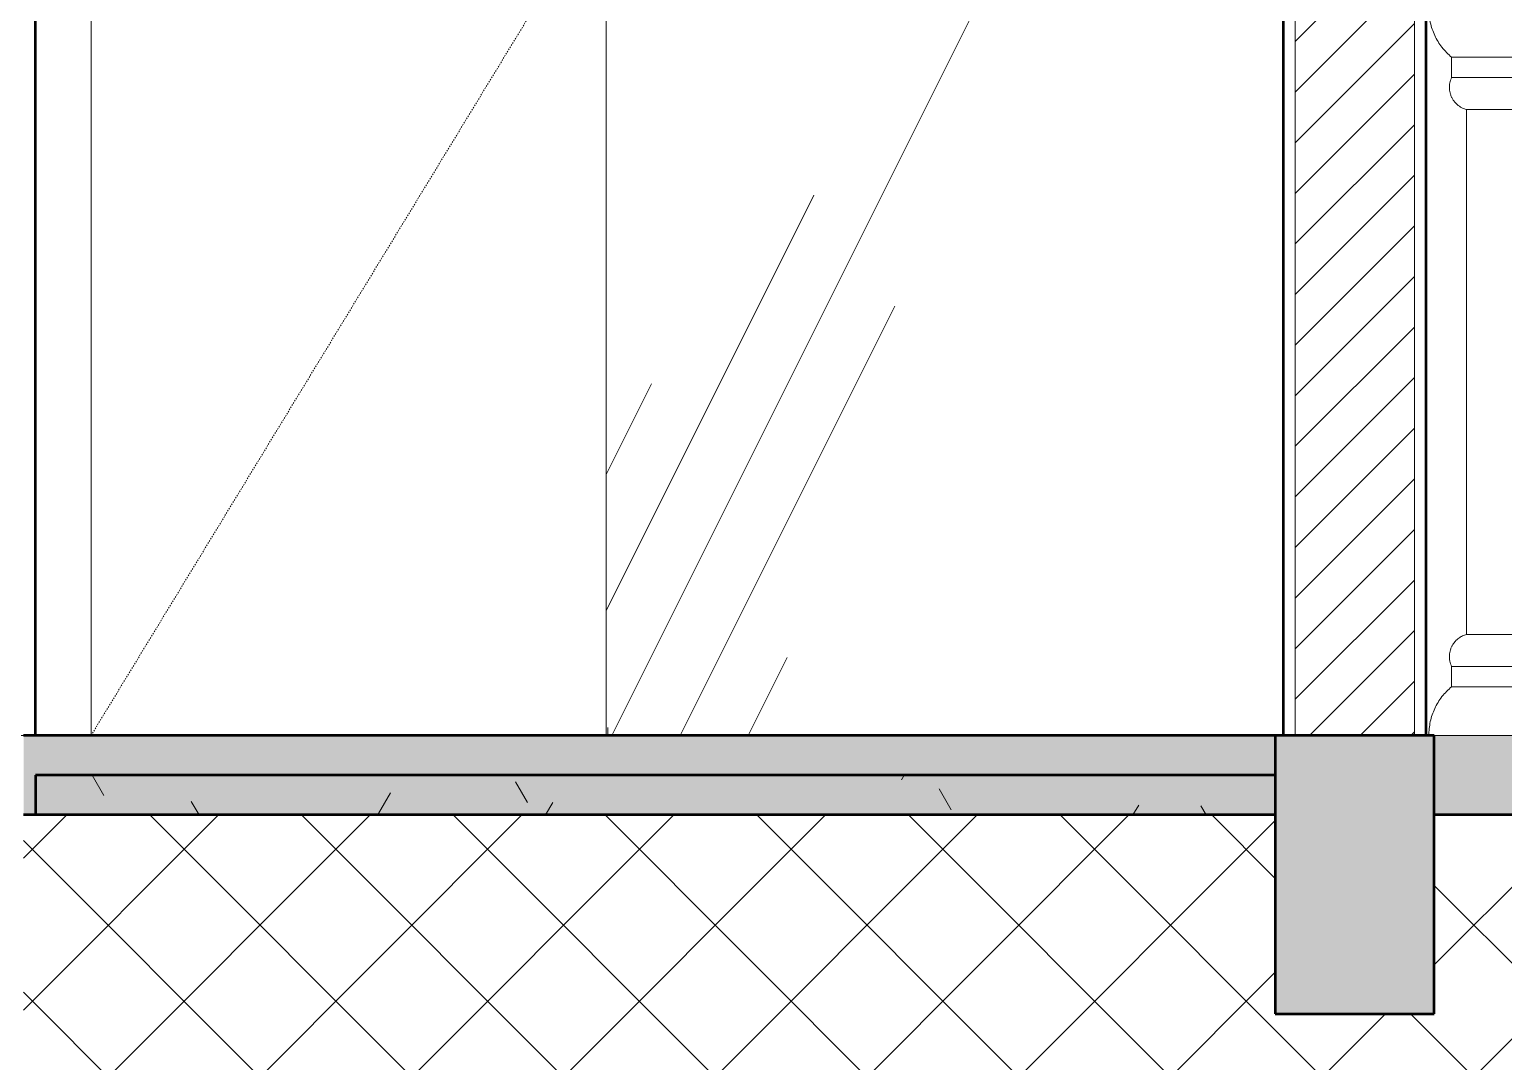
# Model space of a CAD drawing. Header units: millimetres. Extents: x 2164007 to 2324354, y -2513385 to -2308978.
# Drawn here: x 2300302 to 2302157, y -2500739 to -2499441 of the extents above; entities that cross this region are included whole.
import ezdxf

# ---------------------------------------------------------------- set-up
doc = ezdxf.new("R2010")
doc.units = ezdxf.units.MM
doc.linetypes.add('Dash 1_16_', pattern=[3.175, 1.5875, -1.5875])
doc.linetypes.add('Grid Line', pattern=[22.224999999999994, 12.7, -3.174999999999999, 3.174999999999999, -3.174999999999999])
for name, color, linetype, lineweight in [('A-DETL-GENF', 8, 'Continuous', 9), ('A-DETL-WIDE', 214, 'Continuous', 50), ('A-DOOR', 8, 'Continuous', 13), ('A-FLOR', 8, 'Continuous', 13), ('A-FLOR-PATT', 8, 'Continuous', 13), ('A-WALL', 113, 'Continuous', 20), ('A-WALL-PATT', 8, 'Continuous', 50), ('I-FURN', 8, 'Continuous', 9), ('S-GRID', 8, 'Continuous', 9)]:
    doc.layers.add(name, color=color, linetype=linetype, lineweight=lineweight)
pattern_1 = [(0, (2305746.949367068, -2497704.085771641), (365.76, 91.44), [30.175, -244.145, 30.175, -244.145, -1463.04]), (0, (2305746.949367068, -2497704.085771641), (365.76, 91.44), [-548.64, 30.175, -518.465, 30.175, -244.145, -640.08]), (0, (2305746.949367068, -2497704.085771641), (365.76, 91.44), [-1371.6, 30.175, -152.705, 30.175, -427.025]), (120, (2305884.109367068, -2497658.365771641), (-262.069362922049, 271.0374516881963), [30.17499999999999, -244.1449999999999, 30.17499999999999, -1707.184999999999]), (120, (2305884.109367068, -2497658.365771641), (-262.069362922049, 271.0374516881963), [-304.4949999999998, -244.1449999999999, 30.17499999999999, -518.4649999999996, -914.3999999999995]), (120, (2305884.109367068, -2497658.365771641), (-262.069362922049, 271.0374516881963), [-1097.279999999999, 30.17499999999999, -244.1449999999999, 30.17499999999999, -609.9049999999995]), (120, (2305884.109367068, -2497658.365771641), (-262.069362922049, 271.0374516881963), [-1401.774999999999, -152.7049999999999, 30.17499999999999, -427.0249999999997]), (240, (2305929.829367068, -2497475.485771641), (-103.6906370779508, -362.4774516881963), [30.175, -244.145, 30.175, -1707.185]), (240, (2305929.829367068, -2497475.485771641), (-103.6906370779508, -362.4774516881963), [-304.495, -244.145, 30.175, -518.465, -914.4]), (240, (2305929.829367068, -2497475.485771641), (-103.6906370779508, -362.4774516881963), [-1097.28, 30.175, -244.145, 30.175, -609.905]), (240, (2305929.829367068, -2497475.485771641), (-103.6906370779508, -362.4774516881963), [-1401.775, -152.705, 30.175, -427.025])]

# ---------------------------------------------------------------- blocks, each defined once
blk = doc.blocks.new('CUA WC 1 - DK-1067113-mc c-cc')
at = {"layer": 'A-DOOR', "linetype": 'Dash 1_16_', "lineweight": 9}
for p, q in [((-944.0388331917442, 2250.000000000001), (-294.0388331917445, 1067)), ((-294.0388331917445, 1067), (-944.0388331917444, 0))]:
    blk.add_line(p, q, dxfattribs=at)
at = {"layer": 'A-DOOR', "lineweight": 9}
for p, q in [((-944.0388331917444, 9.999999999999892), (-944.0388331917444, 0)), ((-944.0388331917444, 0), (-296.0388331917445, 0)), ((-296.0388331917445, 0), (-296.0388331917445, 9.999999999999714))]:
    blk.add_line(p, q, dxfattribs=at)
at = {"layer": 'A-DOOR'}
for p, q in [((-294.0388331917438, -1.624300693947589e-12), (-294.0388331917438, 9.999999999998437)), ((-296.0388331917438, -1.624300693947589e-12), (-294.0388331917438, -1.624300693947589e-12))]:
    blk.add_line(p, q, dxfattribs=at)
blk = doc.blocks.new('LAO TI VI 2 - LOA-TIVI-380032-mc c-cc')
at = {"layer": 'I-FURN'}
for p, q in [((774.7603205682695, 1086.935220088676), (774.7603205682695, 2022.173244735355)), ((774.7603205682695, 2022.173244735355), (850.9603205682696, 2022.173244735355)), ((839.7339016991659, 1112.335220088671), (839.7339016991659, 2022.173244735353)), ((839.7339016991659, 2022.173244735353), (850.9603205682697, 2022.173244735353)), ((850.9603205682697, 2022.173244735353), (850.9603205682697, 1112.335220088671)), ((850.9603205682696, 2022.173244735355), (850.9603205682696, 1086.935220088676)), ((839.7339016991659, 1112.335220088671), (850.9603205682697, 1112.335220088671)), ((774.7603205682695, 1086.935220088676), (850.9603205682696, 1086.935220088676)), ((1243.338024876768, 914.3999999999941), (739.2574506710715, 914.3999999999941)), ((834.0111668082014, 927.0999999999942), (910.2111668082015, 927.0999999999942)), ((834.0111668082014, 927.0999999999942), (834.0111668082014, 914.3999999999942)), ((910.2111668082015, 914.3999999999942), (910.2111668082015, 927.0999999999942)), ((1069.706987981112, 914.3999999999945), (1069.706987981112, 920.4561302045006)), ((1069.706987981112, 920.4561302045006), (1171.306987981112, 920.4561302045006)), ((1076.012118302961, 921.3486016490546), (1177.612118302962, 921.3486016490546)), ((1171.306987981112, 920.4561302045006), (1171.306987981112, 914.3999999999945)), ((1171.306987981112, 914.9986016490539), (1177.612118302962, 914.9986016490539)), ((1177.612118302962, 921.3486016490546), (1177.612118302962, 914.9986016490539)), ((767.8489270052627, 827.685381133773), (767.8489270052627, 853.0853811337732)), ((1214.746548542576, 853.085381133773), (767.8489270052628, 853.0853811337732)), ((1214.746548542577, 853.0853811337732), (1214.746548542577, 827.685381133773)), ((1214.746548542576, 827.685381133773), (767.8489270052628, 827.685381133773)), ((786.6343087396374, 787.3999999999958), (786.6343087396374, 126.9999999999918)), ((786.634308739637, 787.3999999999943), (1195.961166808202, 787.3999999999943)), ((1195.961166808202, 126.9999999999941), (1195.961166808202, 787.3999999999924)), ((1195.961166808205, 761.9999999999941), (1202.311166808206, 761.9999999999941)), ((1215.011166808202, 761.999999999992), (1202.311166808207, 761.999999999992)), ((1215.011166808202, 761.999999999992), (1215.011166808202, 749.2999999999939)), ((1205.604415733623, 155.6932489254183), (1205.604415733623, 758.7067510745688)), ((1205.604415733628, 758.7067510745712), (1205.604415733628, 155.6932489254214)), ((1209.315759538006, 159.4045927298018), (1209.315759538006, 754.9954072701853)), ((1209.315759538011, 754.995407270189), (1209.315759538011, 159.4045927298035)), ((1215.011166808205, 749.2999999999939), (1215.011166808206, 165.0999999999985)), ((1222.834420289922, 459.7592150762864), (1215.011166808198, 459.7592150762864)), ((1215.011166808198, 452.7494080866576), (1222.834420289922, 452.7494080866576)), ((1222.834420289928, 452.7494080866612), (1222.834420289928, 459.7592150762903)), ((1238.552876400729, 454.3960211740028), (1238.552876400729, 458.1126019889488)), ((1195.961166808206, 152.3999999999985), (1202.311166808206, 152.3999999999985)), ((1202.311166808207, 152.3999999999919), (1215.011166808202, 152.3999999999919)), ((1215.011166808202, 165.0999999999977), (1215.011166808202, 152.399999999992)), ((786.6343087396372, 126.9999999999941), (1195.961166808202, 126.9999999999941)), ((767.8489270052631, 61.31461886621533), (767.8489270052631, 86.71461886621557)), ((1214.746548542576, 86.7146188662154), (767.8489270052629, 86.7146188662154)), ((1214.746548542576, 86.71461886621557), (1214.746548542576, 61.31461886621533)), ((1214.746548542576, 61.31461886621533), (767.8489270052631, 61.31461886621533))]:
    blk.add_line(p, q, dxfattribs=at)
at = {"layer": 'I-FURN', "flags": 128}
for points in [[(1222.834420289922, 459.7592150762864), (1223.029390462989, 460.0533684788068), (1223.235967679424, 460.3394898625708), (1223.453821459759, 460.6171214944061), (1223.682603284411, 460.8858192229191), (1223.921947151263, 461.145153189068), (1224.171470161191, 461.3947085138308), (1224.430773130602, 461.6340859619168), (1224.699441230064, 461.8629025804754), (1224.977044647935, 462.0807923117358), (1225.263139277955, 462.2874065785989), (1225.557267429755, 462.4824148423187), (1225.858958561032, 462.6655051312707), (1226.167730030335, 462.8363845400535), (1226.483087869175, 462.9947796980591), (1226.804527572287, 463.1404372068294), (1227.131534904722, 463.2731240454171), (1227.463586724496, 463.3926279431862), (1227.800151819541, 463.4987577194035), (1228.140691757491, 463.5913435890492), (1228.484661747101, 463.6702374344949), (1228.831511509754, 463.7353130424181), (1229.180686159825, 463.7864663057215), (1229.531627092358, 463.8236153901006), (1229.88377287673, 463.8467008649441), (1230.236560154804, 463.8556857984145), (1230.589424542187, 463.8505558165379), (1230.941801531144, 463.8313191261867), (1231.293127393652, 463.7980065019682), (1231.642840083279, 463.7506712369716), (1231.990380134328, 463.6893890575246), (1232.335191556844, 463.6142580020382), (1232.676722726124, 463.5253982641764), (1233.01442726514, 463.4229520005618), (1233.347764918667, 463.3070831033681), (1233.676202417582, 463.1779769381069), (1233.999214331936, 463.0358400471076), (1234.316283911579, 462.8808998190658), (1234.626903912816, 462.7134041253037), (1234.930577409912, 462.5336209231898), (1235.226818590051, 462.3418378275136), (1235.515153530539, 462.1383616502977), (1235.795120956979, 461.9235179100295), (1236.066272981213, 461.6976503108627), (1236.32817581784, 461.4611201927674), (1236.580410478194, 461.2143059534829), (1236.822573440632, 460.957602443139), (1237.054277296066, 460.6914203325883), (1237.275151367756, 460.4161854564318), (1237.484842304303, 460.1323381317476), (1237.683014644943, 459.8403324537119), (1237.869351356204, 459.5406355691165), (1238.043554339096, 459.2337269290475), (1238.205344906017, 458.9200975218516), (1238.354464226558, 458.600249087685), (1238.49067374163, 458.2746933158096), (1238.552876400723, 458.1126019889448)], [(1223.029390462989, 460.0533684788068), (1223.235967679424, 460.3394898625708), (1223.453821459759, 460.6171214944061), (1223.682603284407, 460.8858192229191), (1223.921947151263, 461.145153189068), (1224.171470161191, 461.3947085138308), (1224.430773130602, 461.6340859619168), (1224.699441230064, 461.8629025804754), (1224.977044647935, 462.0807923117358), (1225.263139277955, 462.2874065785989), (1225.557267429751, 462.4824148423187), (1225.858958561032, 462.6655051312707), (1226.167730030335, 462.8363845400535), (1226.483087869175, 462.9947796980591), (1226.804527572287, 463.1404372068294), (1227.131534904722, 463.2731240454171), (1227.463586724496, 463.3926279431862), (1227.800151819541, 463.4987577194035), (1228.140691757491, 463.5913435890492), (1228.484661747101, 463.6702374344949), (1228.831511509754, 463.7353130424181), (1229.180686159825, 463.7864663057215), (1229.531627092358, 463.8236153901006), (1229.88377287673, 463.8467008649441), (1230.236560154804, 463.8556857984145), (1230.589424542187, 463.8505558165379), (1230.941801531144, 463.8313191261867)], [(1231.293127393652, 463.7980065019682), (1231.642840083279, 463.7506712369716), (1231.990380134328, 463.6893890575246), (1232.335191556844, 463.6142580020382), (1232.676722726124, 463.5253982641764), (1233.01442726514, 463.4229520005618), (1233.347764918667, 463.3070831033681), (1233.676202417578, 463.1779769381069), (1233.999214331936, 463.0358400471032), (1234.316283911579, 462.8808998190658), (1234.626903912816, 462.7134041253037), (1234.930577409912, 462.5336209231898), (1235.226818590051, 462.3418378275136), (1235.515153530539, 462.1383616502977), (1235.795120956979, 461.9235179100295), (1236.066272981213, 461.6976503108627), (1236.328175817836, 461.4611201927674), (1236.580410478194, 461.2143059534829), (1236.822573440632, 460.957602443139), (1237.054277296066, 460.6914203325883), (1237.275151367756, 460.4161854564318), (1237.484842304303, 460.1323381317476), (1237.683014644943, 459.8403324537119), (1237.869351356204, 459.5406355691165), (1238.043554339096, 459.2337269290475), (1238.205344906017, 458.9200975218516), (1238.354464226558, 458.600249087685), (1238.49067374163, 458.2746933158096)], [(1238.552876400723, 454.3960211739991), (1238.423099054399, 454.0678483034243), (1238.280302101516, 453.7451276458194), (1238.124713986742, 453.4283754853852), (1237.956583617864, 453.1180985580074), (1237.77617996761, 452.8147932405917), (1237.583791643336, 452.518944756937), (1237.379726425315, 452.2310264015013), (1237.164310774373, 451.9514987822483), (1236.937889309595, 451.6808090837214), (1236.700824257022, 451.4193903517104), (1236.453494870171, 451.1676608004075), (1236.196296823293, 450.9260231434026), (1235.929641578401, 450.6948639493996), (1235.653955727008, 450.4745530237952), (1235.369680307658, 450.2654428170781), (1235.077270100388, 450.0678678609672), (1234.777192899148, 449.8821442332413), (1234.469928763447, 449.7085690520922), (1234.155969250353, 449.5474200007849), (1233.835816628115, 449.3989548834182), (1233.509983072641, 449.2634112125075), (1233.178989848097, 449.1410058290207), (1232.843366473046, 449.0319345554528), (1232.503649873284, 448.9363718825787), (1232.160383522909, 448.8544706902813), (1231.814116574855, 448.7863620030014), (1231.465402982363, 448.7321547801161), (1231.114800612808, 448.6919357416099), (1230.762870355175, 448.6657692293643), (1230.410175222809, 448.6536971042244), (1230.057279452685, 448.6557386790127), (1229.704747602752, 448.6718906876418), (1229.353143648768, 448.702127290342), (1229.003030082056, 448.7464001150099), (1228.654967009639, 448.8046383345552), (1228.309511258173, 448.8767487802595), (1227.967215483174, 448.962616090792), (1227.628627284861, 449.0621028967691), (1227.294288332128, 449.1750500405285), (1226.964733495972, 449.3012768307331), (1226.640489993833, 449.4405813314489), (1226.322076546139, 449.5927406851771), (1226.010002546492, 449.7575114694295), (1225.704767246708, 449.9346300860927), (1225.406858958162, 450.123813183157), (1225.116754270568, 450.3247581080312), (1224.834917289532, 450.5371433917005), (1224.561798894103, 450.7606292630149), (1224.297836015454, 450.9948581922628), (1224.043450937884, 451.2394554631154), (1223.799050623245, 451.4940297721187), (1223.565026059907, 451.7581738546824), (1223.341751637254, 452.0314651366275), (1223.129584546725, 452.3134664101991), (1222.928864210407, 452.6037265335157), (1222.834420289922, 452.7494080866576)], [(1231.114800612808, 448.6919357416056), (1230.762870355171, 448.6657692293643), (1230.410175222809, 448.6536971042244), (1230.057279452681, 448.6557386790127), (1229.704747602752, 448.6718906876418), (1229.353143648768, 448.702127290342), (1229.003030082056, 448.7464001150056), (1228.654967009639, 448.8046383345552), (1228.309511258173, 448.8767487802551), (1227.967215483174, 448.962616090792), (1227.628627284861, 449.0621028967691), (1227.294288332128, 449.1750500405285), (1226.964733495972, 449.3012768307331), (1226.640489993833, 449.4405813314489), (1226.322076546139, 449.5927406851771), (1226.010002546487, 449.7575114694295), (1225.704767246708, 449.9346300860927), (1225.406858958162, 450.123813183157), (1225.116754270568, 450.3247581080312), (1224.834917289532, 450.5371433917005), (1224.561798894103, 450.7606292630149), (1224.297836015454, 450.9948581922628), (1224.043450937884, 451.2394554631154), (1223.799050623245, 451.4940297721187), (1223.565026059907, 451.7581738546824), (1223.341751637254, 452.0314651366275), (1223.129584546725, 452.3134664101991), (1222.928864210407, 452.6037265335157)], [(1238.423099054399, 454.0678483034243), (1238.280302101516, 453.7451276458194), (1238.124713986742, 453.4283754853852), (1237.956583617864, 453.1180985580074), (1237.77617996761, 452.8147932405917), (1237.583791643336, 452.518944756937), (1237.379726425315, 452.2310264015013), (1237.164310774373, 451.951498782244), (1236.937889309591, 451.6808090837214), (1236.700824257022, 451.4193903517104), (1236.453494870171, 451.1676608004075), (1236.196296823293, 450.9260231434026), (1235.929641578401, 450.6948639493996), (1235.653955727008, 450.4745530237952), (1235.369680307658, 450.2654428170781), (1235.077270100388, 450.0678678609672), (1234.777192899144, 449.8821442332413), (1234.469928763443, 449.7085690520922), (1234.155969250353, 449.5474200007849), (1233.835816628115, 449.3989548834182), (1233.509983072636, 449.2634112125075), (1233.178989848097, 449.1410058290207), (1232.843366473046, 449.0319345554528), (1232.503649873284, 448.9363718825743), (1232.160383522909, 448.8544706902813), (1231.814116574855, 448.7863620030014), (1231.465402982363, 448.7321547801161)], [(1238.552876400723, 458.1126019889448), (1238.627188196844, 458.1111155548265), (1238.701381109943, 458.1066586304479), (1238.775336447187, 458.0992383459345), (1238.848935895808, 458.0888665721652), (1238.922061712399, 458.0755599017572), (1238.994596911245, 458.0593396225528), (1239.066425451503, 458.0402316835353), (1239.13743242283, 458.018266653329), (1239.207504229217, 457.9934796712971), (1239.276528770729, 457.9659103913235), (1239.344395622818, 457.9356029183785), (1239.410996213006, 457.9026057379505), (1239.47622399454, 457.8669716384865), (1239.539974616903, 457.8287576269504), (1239.602146092685, 457.7880248376068), (1239.662638960792, 457.7448384342244), (1239.721356445542, 457.6992675058398), (1239.778204611484, 457.6513849562182), (1239.833092513676, 457.6012673872203), (1239.885932343183, 457.5489949762729), (1239.936639567555, 457.4946513480762), (1239.985133066047, 457.438323440847), (1240.031335259404, 457.3801013672145), (1240.075172233977, 457.3200782700814), (1240.116573859959, 457.2583501736043), (1240.155473903573, 457.1950158295566), (1240.191810133053, 457.1301765593856), (1240.225524418184, 457.0639360920944), (1240.256562823297, 456.9964003982948), (1240.284875693566, 456.9276775206864), (1240.310417734444, 456.8578774012269), (1240.333148084108, 456.7871117052093), (1240.35303037885, 456.7154936426495), (1240.370032811236, 456.6431377871705), (1240.384128181009, 456.5701598927117), (1240.395293938578, 456.4966767083285), (1240.403512221114, 456.4228057914407), (1240.408769881121, 456.3486653197693), (1240.411058507458, 456.2743739022374), (1240.411166808196, 456.254311581472)], [(1240.411166808196, 456.254311581472), (1240.409680374078, 456.1799997853508), (1240.405223449699, 456.1058068722523), (1240.397803165186, 456.0318515350085), (1240.387431391416, 455.9582520863825), (1240.374124721013, 455.8851262697963), (1240.357904441804, 455.8125910709505), (1240.338796502787, 455.7407625306969), (1240.31683147258, 455.6697555593649), (1240.292044490548, 455.5996837529781), (1240.264475210579, 455.5306592114663), (1240.23416773763, 455.4627923593734), (1240.201170557202, 455.3961917691897), (1240.165536457738, 455.3309639876555), (1240.127322446202, 455.267213365292), (1240.086589656858, 455.2050418895099), (1240.043403253476, 455.1445490213994), (1239.997832325091, 455.085831536653), (1239.94994977547, 455.0289833707152), (1239.899832206472, 454.9740954685196), (1239.847559795524, 454.9212556390126), (1239.793216167328, 454.8705484146398), (1239.736888260098, 454.8220549161485), (1239.67866618647, 454.7758527227908), (1239.618643089333, 454.7320157482138), (1239.556914992856, 454.6906141222367), (1239.493580648808, 454.6517140786223), (1239.428741378637, 454.6153778491426), (1239.362500911346, 454.5816635640152), (1239.294965217546, 454.5506251588982), (1239.226242339942, 454.5223122886293), (1239.156442220478, 454.4967702477517), (1239.08567652446, 454.4740398980917), (1239.014058461901, 454.4541576033455), (1238.941702606422, 454.4371551709593), (1238.868724711959, 454.4230598011907), (1238.79524152758, 454.4118940436173), (1238.721370610696, 454.4036757610809), (1238.647230139021, 454.3984181010742), (1238.572938721493, 454.3961294747374), (1238.552876400723, 454.3960211739991)], [(1240.411166808196, 456.254311581472), (1240.409680374078, 456.1799997853508), (1240.405223449699, 456.1058068722523), (1240.397803165186, 456.0318515350085), (1240.387431391416, 455.9582520863825), (1240.374124721008, 455.8851262697963), (1240.357904441804, 455.8125910709505), (1240.338796502787, 455.7407625306969), (1240.31683147258, 455.6697555593649), (1240.292044490548, 455.5996837529781), (1240.264475210579, 455.5306592114663), (1240.23416773763, 455.4627923593734), (1240.201170557202, 455.3961917691897), (1240.165536457738, 455.3309639876555), (1240.127322446202, 455.267213365292), (1240.086589656858, 455.2050418895099), (1240.043403253476, 455.1445490213994), (1239.997832325091, 455.085831536653), (1239.94994977547, 455.0289833707152), (1239.899832206472, 454.9740954685196), (1239.847559795524, 454.9212556390126), (1239.793216167328, 454.8705484146354), (1239.736888260098, 454.8220549161485), (1239.67866618647, 454.7758527227908), (1239.618643089333, 454.7320157482138), (1239.556914992856, 454.6906141222367), (1239.493580648808, 454.6517140786223), (1239.428741378637, 454.6153778491426), (1239.362500911346, 454.5816635640152), (1239.294965217546, 454.5506251588982), (1239.226242339938, 454.5223122886293), (1239.156442220478, 454.4967702477517), (1239.08567652446, 454.4740398980917), (1239.014058461901, 454.4541576033455), (1238.941702606422, 454.4371551709593), (1238.868724711959, 454.4230598011907), (1238.79524152758, 454.4118940436173), (1238.721370610696, 454.4036757610809), (1238.647230139021, 454.3984181010742), (1238.572938721489, 454.3961294747374)], [(1238.627188196844, 458.1111155548222), (1238.701381109939, 458.1066586304479), (1238.775336447187, 458.0992383459345), (1238.848935895808, 458.0888665721652), (1238.922061712399, 458.0755599017572), (1238.994596911245, 458.0593396225528), (1239.066425451498, 458.0402316835353), (1239.13743242283, 458.018266653329), (1239.207504229217, 457.9934796712971), (1239.276528770729, 457.9659103913235), (1239.344395622818, 457.9356029183785), (1239.410996213006, 457.9026057379505), (1239.47622399454, 457.8669716384865), (1239.539974616903, 457.8287576269504), (1239.602146092685, 457.7880248376068), (1239.662638960792, 457.7448384342244), (1239.721356445542, 457.6992675058398), (1239.77820461148, 457.6513849562182), (1239.833092513676, 457.6012673872203), (1239.885932343183, 457.5489949762729), (1239.936639567555, 457.4946513480762), (1239.985133066047, 457.438323440847), (1240.031335259404, 457.3801013672145), (1240.075172233977, 457.3200782700814), (1240.116573859959, 457.2583501736043), (1240.155473903573, 457.1950158295566), (1240.191810133053, 457.1301765593856), (1240.225524418184, 457.0639360920944), (1240.256562823297, 456.9964003982948), (1240.284875693566, 456.9276775206864), (1240.310417734444, 456.8578774012269), (1240.333148084104, 456.7871117052093), (1240.35303037885, 456.7154936426495), (1240.370032811236, 456.6431377871705), (1240.384128181005, 456.5701598927117), (1240.395293938578, 456.4966767083285), (1240.403512221114, 456.4228057914407), (1240.408769881121, 456.3486653197693), (1240.411058507458, 456.2743739022374), (1240.411166808196, 456.254311581472)]]:
    blk.add_lwpolyline(points, dxfattribs=at)
at = {"layer": 'I-FURN'}
for points in [[(767.8489270052625, 853.0853811337729), (763.334981586062, 856.7775712662077), (755.1394576175734, 865.1791252211796), (745.9590726456511, 880.201496029391), (740.3523066776437, 896.8902727464599), (739.1843242187009, 908.5688231253363), (739.2574506710708, 914.3999999999926)], [(1243.338024876768, 914.3999999999925), (1243.396014809415, 908.5688231253363), (1242.247906739336, 896.89027274646), (1236.642525139779, 880.2014960293922), (1227.426791110759, 865.1791252211802), (1219.32460838223, 856.7775712662077), (1214.746548542577, 853.085381133773)], [(1215.011166808206, 749.2999999999939), (1214.631996979116, 750.1320034241664), (1213.674286274887, 751.7050857902884), (1211.720845328305, 753.6585267368702), (1210.147762962183, 754.6162374410992), (1209.315759538011, 754.9954072701892)], [(1209.315759538011, 159.4045927298035), (1210.147762962183, 159.7936071986536), (1211.720845328305, 160.7349868025105), (1213.674286274887, 162.7028498622057), (1214.631996979116, 164.2538043603973), (1215.011166808206, 165.0999999999985)], [(739.2574506710715, -5.679897177590654e-12), (739.1843242187014, 5.831176874650709), (740.3523066776442, 17.50972725352744), (745.9590726456511, 34.19850397059503), (755.139457617573, 49.22087477880751), (763.3349815860614, 57.62242873377981), (767.8489270052621, 61.31461886621468)], [(1214.746548542577, 61.31461886621464), (1219.324608382231, 57.62242873377978), (1227.426791110759, 49.22087477880742), (1236.642525139779, 34.19850397059513), (1242.247906739336, 17.50972725352738), (1243.396014809415, 5.831176874650684), (1243.338024876768, -5.679764991661784e-12)]]:
    blk.add_open_spline(points, degree=3, dxfattribs=at)
for points, knots in [([(786.634308739637, 787.3999999999941), (784.2877244246117, 787.9959133823876), (780.881914753109, 789.3378015933874), (776.784330431415, 791.9360187844118), (773.9814939143477, 794.2566639588425), (771.4939800075695, 796.9125524133095), (769.3614982394408, 799.8611090445443), (767.6182675010496, 803.0552366142567), (765.84958425445, 807.5732611074621), (764.7373407334198, 813.5722130848567), (765.2482832178874, 820.876041918439), (766.7970678176416, 825.5047475202883), (767.8489270052621, 827.6853811337727)], [0, 0, 0, 0, 0.1428571428571428, 0.2142857142857143, 0.2857142857142857, 0.3571428571428571, 0.4285714285714285, 0.5, 0.5714285714285714, 0.7142857142857142, 0.8571428571428571, 1, 1, 1, 1]), ([(1214.746548542577, 827.6853811337727), (1216.344158139035, 824.414430713546), (1217.737234375293, 819.0546827747091), (1217.561911049245, 811.7605396635948), (1216.526459490586, 807.0085547682961), (1214.97275167372, 803.0552262790886), (1213.236097205232, 799.8611118138257), (1211.097472326006, 796.9125516713514), (1208.615247727964, 794.2566641573951), (1205.810103952798, 791.9360187321619), (1201.704866773773, 789.337801624738), (1198.35434471889, 787.9959133823878), (1195.961166808202, 787.3999999999944)], [-1, -1, -1, -1, -0.7857142857142857, -0.6785714285714286, -0.5714285714285714, -0.5, -0.4285714285714285, -0.3571428571428571, -0.2857142857142857, -0.2142857142857143, -0.1428571428571428, 0, 0, 0, 0]), ([(1205.604415733628, 758.7067510745712), (1205.604415733628, 758.9941412587532), (1205.547622366336, 759.4251876798178), (1205.362427137908, 759.9706266309215), (1205.203204859943, 760.2935072056769), (1205.051357940344, 760.5376883154452), (1204.883873221537, 760.7714200813322), (1204.693977811074, 760.9879541268128), (1204.484106891759, 761.184514423365), (1204.2618344805, 761.3669330341291), (1203.96250116862, 761.5669472255056), (1203.575041808146, 761.7580107319606), (1203.029603747298, 761.9432070360896), (1202.598556992388, 761.9999999999943), (1202.311166808206, 761.9999999999943)], [-1, -1, -1, -1, -0.8333333333333333, -0.75, -0.6666666666666666, -0.625, -0.5833333333333333, -0.5, -0.4583333333333333, -0.4166666666666666, -0.3333333333333333, -0.25, -0.1666666666666667, 0, 0, 0, 0]), ([(1209.315759538011, 754.995407270189), (1209.315759538011, 755.3192831154889), (1209.251755960812, 755.8050530953616), (1209.0430492462, 756.4197383249602), (1208.863612881617, 756.7836102483432), (1208.692488215054, 757.0587914051303), (1208.503740450294, 757.3221966201187), (1208.289736841377, 757.5662207756958), (1208.053221730082, 757.7877354122503), (1207.802730693694, 757.9933130033139), (1207.465395479246, 758.2187200243948), (1207.028746161351, 758.4340400250935), (1206.414061935031, 758.6427479519732), (1205.928291578928, 758.7067510745713), (1205.604415733629, 758.7067510745713)], [-1, -1, -1, -1, -0.8333333333333333, -0.75, -0.6666666666666666, -0.625, -0.5833333333333333, -0.5, -0.4583333333333333, -0.4166666666666666, -0.3333333333333333, -0.25, -0.1666666666666667, 0, 0, 0, 0]), ([(1202.311166808206, 152.3999999999984), (1202.598556992388, 152.401274541467), (1203.029603749558, 152.4561748753174), (1203.57504180438, 152.6425945685183), (1203.962501182931, 152.8329422775587), (1204.261834438322, 153.0329124557285), (1204.484106964818, 153.2166438540988), (1204.693977414901, 153.4113603980888), (1204.931350274419, 153.6830913184979), (1205.131355979845, 153.9826930180383), (1205.266901297218, 154.2344076919613), (1205.385572240839, 154.4983823424415), (1205.547625591803, 154.9755925553854), (1205.604415733628, 155.3994493077646), (1205.604415733628, 155.6932489254214)], [0, 0, 0, 0, 0.1666666666666667, 0.25, 0.3333333333333333, 0.4166666666666666, 0.4583333333333333, 0.5, 0.5833333333333333, 0.6666666666666666, 0.7083333333333333, 0.75, 0.8333333333333334, 1, 1, 1, 1]), ([(1205.604415733629, 155.6932489254214), (1205.928291578928, 155.6946852764808), (1206.414061937577, 155.7565554899109), (1207.028746157107, 155.9666421213934), (1207.465395495373, 156.1811554505172), (1207.802730646161, 156.406512870687), (1208.053221812416, 156.6135699144924), (1208.289736394908, 156.8330067246191), (1208.55724495908, 157.1392352821188), (1208.782642416874, 157.4768729574208), (1208.935395909015, 157.7605441030561), (1209.069132738918, 158.0580316922908), (1209.251759595769, 158.5958261947119), (1209.315759538011, 159.0734937405037), (1209.315759538011, 159.4045927298035)], [0, 0, 0, 0, 0.1666666666666667, 0.25, 0.3333333333333333, 0.4166666666666666, 0.4583333333333333, 0.5, 0.5833333333333333, 0.6666666666666666, 0.7083333333333333, 0.75, 0.8333333333333334, 1, 1, 1, 1]), ([(767.8489270052628, 86.71461886621536), (766.7970678176424, 88.89525247969974), (765.2482813805153, 93.52395871728787), (764.737347164225, 100.8277846900449), (765.8495654213805, 106.82674540885), (767.3972082777857, 110.7800012647995), (768.4898369359283, 112.9418430640625), (770.0236778009556, 115.5524522589726), (771.7892337889998, 117.8378548032285), (773.6983767773737, 119.7815472362322), (775.0311230238149, 121.0155535247824), (776.8040456143173, 122.436869406422), (779.0836133497098, 123.9331370381523), (782.2983689365337, 125.6312885598982), (784.8743705033681, 126.5530649631989), (786.6343087396368, 126.9999999999941)], [0, 0, 0, 0, 0.1428571428571428, 0.2857142857142857, 0.4285714285714285, 0.5, 0.5357142857142857, 0.5714285714285714, 0.6785714285714286, 0.7053571428571429, 0.7321428571428572, 0.7857142857142857, 0.8392857142857142, 0.8928571428571428, 1, 1, 1, 1]), ([(1195.961166808202, 126.9999999999941), (1198.35434471889, 126.4040866176005), (1201.704866871461, 125.062198452926), (1205.810103789986, 122.4639811383675), (1208.615248346651, 120.1433363345379), (1211.097470014071, 117.4874464903155), (1213.236105834281, 114.5388950475018), (1214.972719469454, 111.3447481138619), (1216.748588735574, 106.8268199770388), (1218.299385515762, 98.42725892858141), (1216.876694671187, 91.07588609318408), (1214.746548542576, 86.71461886621539)], [-1, -1, -1, -1, -0.8571428571428571, -0.7857142857142857, -0.7142857142857143, -0.6428571428571428, -0.5714285714285714, -0.5, -0.4285714285714285, -0.2857142857142857, 0, 0, 0, 0])]:
    blk.add_open_spline(points, degree=3, knots=knots, dxfattribs=at)

msp = doc.modelspace()

# ---------------------------------------------------------------- hatches: boundary and pattern name
at = {"layer": 'A-DETL-GENF'}
msp.add_hatch(color=7, dxfattribs=at).paths.add_polyline_path([(2302069.664533876, -2500679.085771641), (2302069.664533876, -2500329.085771641), (2301869.664533876, -2500329.085771641), (2301869.664533876, -2500679.085771641)], flags=0)
h = msp.add_hatch(dxfattribs=at)
h.set_pattern_fill('FP_5', style=0, pattern_type=2)
h.set_pattern_definition([(45, (2305746.949367068, -2497704.085771641), (-95.4594154601839, 95.45941546018392), []), (135, (2305746.949367068, -2497704.085771641), (-95.45941546018392, -95.4594154601839), [])])
h.paths.add_polyline_path([(2315854.664533876, -2501509.085771641), (2315854.664533876, -2501129.085771641), (2313409.664533876, -2501129.085771641), (2313409.664533876, -2501509.085771641), (2313811.158176925, -2501509.085771641)], flags=0)
h.paths.add_polyline_path([(2313179.664533876, -2501509.085771641), (2313179.664533876, -2500429.085771641), (2309494.664533876, -2500429.085771641), (2309494.664533876, -2500679.085771641), (2309294.664533876, -2500679.085771641), (2309294.664533876, -2500429.085771641), (2305129.664533868, -2500429.085771641), (2305129.664533868, -2500679.085771641), (2304929.664533868, -2500679.085771641), (2304929.664533868, -2500429.085771641), (2302069.664533876, -2500429.085771641), (2302069.664533876, -2500679.085771641), (2301869.664533876, -2500679.085771641), (2301869.664533876, -2500429.085771641), (2300294.664533876, -2500429.085771641), (2300294.664533876, -2500679.085771641), (2300094.664533876, -2500679.085771641), (2300094.664533876, -2500429.085771641), (2297309.664533876, -2500429.085771641), (2297309.664533876, -2501509.085771641), (2312270.641174849, -2501509.085771641)], flags=0)
h.paths.add_polyline_path([(2297079.664533876, -2501509.085771641), (2297079.664533876, -2501129.085771641), (2294394.664533876, -2501129.085771641), (2294394.664533876, -2501509.085771641), (2295324.954152018, -2501509.085771641)], flags=0)
at = {"layer": 'A-FLOR-PATT', "lineweight": 9}
h = msp.add_hatch(dxfattribs=at)
h.set_pattern_fill('FP_4', color=256, style=0, pattern_type=2)
h.set_pattern_definition(pattern_1)
h.paths.add_polyline_path([(2304675.664533868, -2500429.085771641), (2304929.664533868, -2500429.085771641), (2304929.664533868, -2500329.085771641), (2302069.664533876, -2500329.085771641), (2302069.664533876, -2500429.085771641), (2304599.464533868, -2500429.085771641)], flags=0)
h.paths.add_polyline_path([(2297309.664533876, -2500429.085771641), (2300094.664533876, -2500429.085771641), (2300094.664533876, -2500329.085771641), (2297294.664533876, -2500329.085771641), (2297294.664533876, -2500429.085771641)], flags=0)
h.paths.add_polyline_path([(2313194.664533876, -2500429.085771641), (2313194.664533876, -2500329.085771641), (2309494.664533876, -2500329.085771641), (2309494.664533876, -2500429.085771641), (2313179.664533876, -2500429.085771641)], flags=0)
h.paths.add_polyline_path([(2300294.664533876, -2500429.085771641), (2301869.664533876, -2500429.085771641), (2301869.664533876, -2500329.085771641), (2300294.664533876, -2500329.085771641)], flags=0)
h.paths.add_polyline_path([(2309294.664533876, -2500429.085771641), (2309294.664533876, -2500329.085771641), (2305129.664533868, -2500329.085771641), (2305129.664533868, -2500429.085771641), (2309189.607170698, -2500429.085771641)], flags=0)
h = msp.add_hatch(dxfattribs=at)
h.set_pattern_fill('FP_4', color=256, style=0, pattern_type=2)
h.set_pattern_definition(pattern_1)
h.paths.add_polyline_path([(2301487.02216032, -2500429.085771641), (2301869.664533876, -2500429.085771641), (2301869.664533876, -2500379.085771641), (2300309.664533876, -2500379.085771641), (2300309.664533876, -2500429.085771641)], flags=0)
at = {"layer": 'A-WALL-PATT', "lineweight": 9}
h = msp.add_hatch(dxfattribs=at)
h.set_pattern_fill('FP_2', color=256, style=0, pattern_type=2)
h.set_pattern_definition([(63.435, (2305975.549367068, -2497589.785771641), (-920.0997168973379, 2760.290932305043), [1143, -685.8, 1143, -685.8, -1454.051]), (63.435, (2305975.549367068, -2497589.785771641), (-920.0997168973379, 2760.290932305043), [-3657.6, 457.2, -996.8510000000001]), (63.435, (2305918.399367068, -2497532.635771641), (-920.0997168973379, 2760.290932305043), [914.4, -1143, 685.8, -685.8, -1682.651]), (63.435, (2305918.399367068, -2497532.635771641), (-920.0997168973379, 2760.290932305043), [-3429, 800.1, -882.551]), (63.435, (2305918.399367068, -2497361.185771641), (-920.0997168973379, 2760.290932305043), [685.8, -1371.6, 457.2, -685.8, -1911.251]), (63.435, (2305918.399367068, -2497361.185771641), (-920.0997168973379, 2760.290932305043), [-3200.4, 1028.7, -882.551]), (63.435, (2306089.849367068, -2497532.635771641), (-920.0997168973379, 2760.290932305043), [685.8, -1371.6, 571.5, -2482.751]), (63.435, (2306261.299367068, -2497361.185771641), (-920.0997168973379, 2760.290932305043), [342.9, -1714.5, 228.6, -2825.651]), (63.435, (2305975.549367068, -2497075.435771641), (-920.0997168973379, 2760.290932305043), [228.6, -1714.5, 228.6, -914.4, -2025.551]), (63.435, (2305975.549367068, -2497075.435771641), (-920.0997168973379, 2760.290932305043), [-3086.1, 571.5, -1454.051]), (63.435, (2307004.249367068, -2497246.885771641), (-920.0997168973379, 2760.290932305043), [1143, -1714.5, 1371.6, -905.4110000000001]), (63.435, (2307004.249367068, -2497418.335771641), (-920.0997168973379, 2760.290932305043), [1600.2, -1143, 1714.5, -676.811]), (63.435, (2307118.549367068, -2497361.185771641), (-920.0997168973379, 2760.290932305043), [1828.8, -914.4, 1371.6, -996.8510000000001]), (63.435, (2307289.999367068, -2497189.735771641), (-920.0997168973379, 2760.290932305043), [1143, -1600.2, 914.4, -1454.051]), (63.435, (2307118.549367068, -2496846.835771641), (-920.0997168973379, 2760.290932305043), [571.5, -2286, 685.8, -1568.351]), (63.435, (2307461.449367068, -2497018.285771641), (-920.0997168973379, 2760.290932305043), [457.2, -2286, 457.2, -1911.251])])
h.paths.add_polyline_path([(2301027.664533876, -2500329.085771641), (2301879.664533876, -2500329.085771641), (2301879.664533876, -2498661.495283597), (2301863.206155274, -2498661.585759772), (2301826.642718415, -2499032.572721105), (2301826.36958632, -2499039.0717019), (2301826.36958632, -2499397.963962063), (2301821.276129547, -2499406.262190536), (2301816.369586295, -2499406.908937713), (2301810.686897428, -2499405.75008736), (2301806.36958632, -2499397.963962063), (2301806.36958632, -2498659.750165797), (2301778.464533262, -2498659.085759772), (2301778.464533262, -2498619.085759772), (2301803.86958632, -2498618.415036132), (2301803.38756669, -2498598.629704937), (2301800.452176497, -2498589.423119287), (2301795.20794409, -2498582.12326583), (2301721.921054001, -2498509.026125644), (2301654.446846385, -2498496.014640813), (2301658.008207558, -2498481.808852461), (2301658.836436396, -2498480.04827456), (2301659.587138009, -2498478.814010151), (2301678.117194274, -2498462.754427228), (2301682.884951573, -2498463.174604598), (2301683.902124527, -2498462.131913328), (2301691.054017655, -2498463.105599936), (2301691.581278431, -2498462.112836961), (2301706.703483739, -2498465.369347228), (2301710.838691079, -2498466.394746877), (2301717.078335282, -2498468.130513017), (2301720.103627758, -2498468.402466209), (2301720.103627758, -2498470.850940869), (2301722.663863811, -2498471.344647631), (2301728.842234336, -2498480.402217017), (2301818.227665038, -2498571.201006903), (2301825.942948175, -2498586.087720005), (2301828.86958632, -2498600.606412882), (2301828.86958632, -2498617.885639461), (2301879.664533876, -2498616.585759772), (2301879.664533876, -2496829.085771641), (2300309.664533876, -2496829.085771641), (2300309.664533876, -2500329.085771641), (2300379.664533876, -2500329.085771641), (2300379.664533876, -2498079.085771641), (2301027.664533876, -2498079.085771641), (2301027.664533876, -2499901.759776557)], flags=0)
h.paths.add_polyline_path([(2301826.36958632, -2498827.207092409), (2301843.201183569, -2498660.627108589), (2301826.36958632, -2498660.226356274), (2301826.36958632, -2498814.784764966)], flags=0)
h.paths.add_polyline_path([(2301659.950039514, -2498483.649813212), (2301659.950039514, -2498481.950660266), (2301658.836436396, -2498483.097403084), (2301659.322049433, -2498483.338294616)], flags=0)
h.paths.add_polyline_path([(2301660.704197866, -2498485.518864931), (2301659.529468403, -2498484.095257937), (2301658.836436396, -2498485.15869249), (2301659.950039514, -2498485.373435732)], flags=0)
h = msp.add_hatch(dxfattribs=at)
h.set_pattern_fill('FP_1', color=256, style=0, pattern_type=2)
h.set_pattern_definition([(45, (2305746.949367068, -2497704.085771641), (-31.81980515339464, 31.81980515339464), [])])
h.paths.add_polyline_path([(2302044.664533876, -2500329.085771641), (2302044.664533876, -2496829.085771641), (2301894.664533876, -2496829.085771641), (2301894.664533876, -2500329.085771641)], flags=0)

# ---------------------------------------------------------------- linework, layer by layer
at = {"layer": 'A-DETL-WIDE'}
for p, q in [((2301869.664533876, -2500329.085771641), (2301869.664533876, -2500679.085771641)), ((2302069.664533876, -2500329.085771641), (2301869.664533876, -2500329.085771641)), ((2302069.664533876, -2500679.085771641), (2302069.664533876, -2500329.085771641)), ((2301869.664533876, -2500429.085771641), (2300294.664533876, -2500429.085771641)), ((2304929.664533868, -2500429.085771641), (2302069.664533876, -2500429.085771641)), ((2301869.664533876, -2500679.085771641), (2302069.664533876, -2500679.085771641))]:
    msp.add_line(p, q, dxfattribs=at)
at = {"layer": 'A-FLOR', "lineweight": 50}
for p, q in [((2301869.664533876, -2500329.085771641), (2300294.664533876, -2500329.085771641)), ((2301869.664533876, -2500379.085771641), (2300309.664533876, -2500379.085771641)), ((2300309.664533876, -2500379.085771641), (2300309.664533876, -2500429.085771641))]:
    msp.add_line(p, q, dxfattribs=at)
at = {"layer": 'A-WALL', "lineweight": 50}
for p, q in [((2300309.664533876, -2500329.085771641), (2300309.664533876, -2496729.085771641)), ((2301879.664533876, -2496829.085771641), (2301879.664533876, -2500329.085771641)), ((2302059.664533876, -2500329.085771641), (2302059.664533876, -2496829.085771641))]:
    msp.add_line(p, q, dxfattribs=at)
at = {"layer": 'A-WALL', "lineweight": 13}
for p, q in [((2301894.664533876, -2496829.085771641), (2301894.664533876, -2500329.085771641)), ((2302044.664533876, -2496829.085771641), (2302044.664533876, -2500329.085771641))]:
    msp.add_line(p, q, dxfattribs=at)
at = {"layer": 'A-WALL'}
for p, q in [((2300379.664533876, -2500329.085771641), (2300379.664533876, -2498079.085771641)), ((2301027.664533876, -2498079.085771641), (2301027.664533876, -2500329.085771641))]:
    msp.add_line(p, q, dxfattribs=at)
at = {"layer": 'S-GRID', "linetype": 'Grid Line', "ltscale": 50}
msp.add_line((2292043.999993142, -2500329.085771641), (2320927.058819855, -2500329.085771641), dxfattribs=at)

# ---------------------------------------------------------------- block references
at = {"layer": 'A-DOOR'}
msp.add_blockref('CUA WC 1 - DK-1067113-mc c-cc', (2301323.703367068, -2500329.085771641), dxfattribs=at)
at = {"layer": 'I-FURN'}
msp.add_blockref('LAO TI VI 2 - LOA-TIVI-380032-mc c-cc', (2301323.703367068, -2500329.085771641), dxfattribs=at)

doc.saveas('drawing.dxf')
